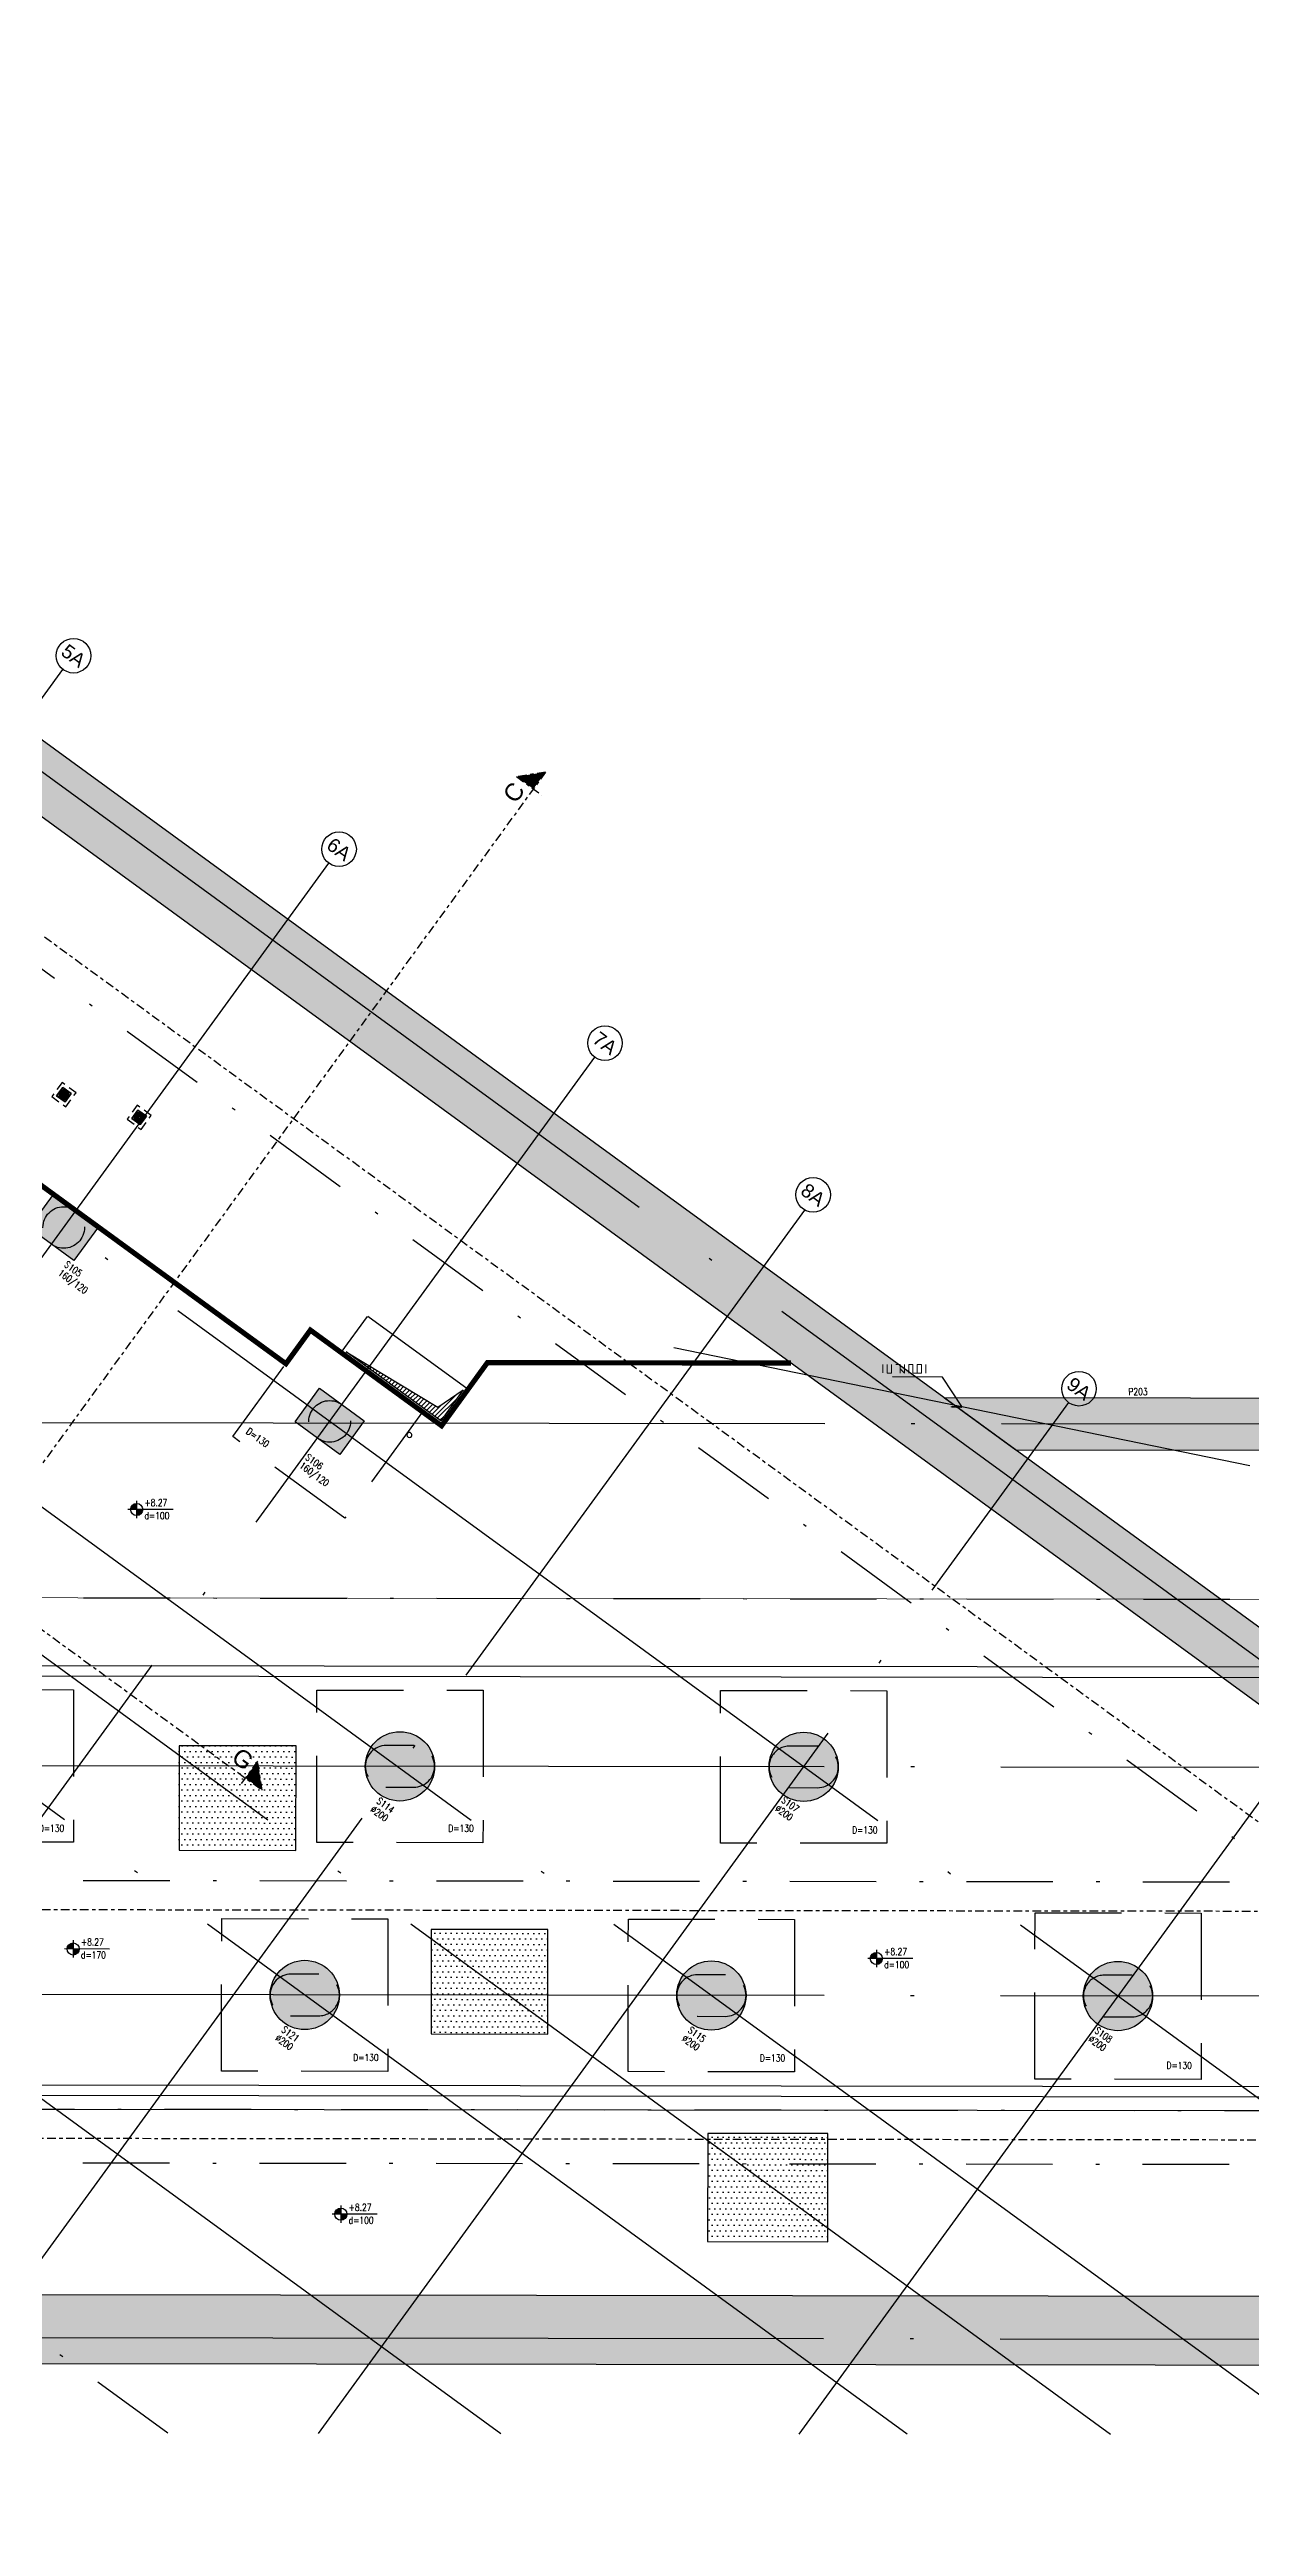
# Model space of a CAD drawing. Header units: millimetres. Extents: x 400382 to 401267, y 4543945 to 4544126.
# Drawn here: x 400741.6 to 400776.3, y 4544003.2 to 4544074.7 of the extents above; entities that cross this region are included whole.
import ezdxf
from ezdxf.enums import TextEntityAlignment as Align

# ---------------------------------------------------------------- set-up
doc = ezdxf.new("R2010")
doc.units = ezdxf.units.MM
for name, pattern in [('AKS', [3, 2.5, -0.25, 0, -0.25]), ('CENTER', [2, 1.25, -0.25, 0.25, -0.25]), ('CIZGI', [0.4, 0.25, -0.15]), ('CONTINU', [0]), ('DASHDOT2', [0.5, 0.25, -0.125, 0, -0.125]), ('HIDDEN', [0.375, 0.25, -0.125])]:
    doc.linetypes.add(name, pattern=pattern)
doc.layers.add('A-DETL', color=90, linetype='Continuous', lineweight=15)
for name, color, linetype in [('aks prota', 2, 'AKS'), ('boşluk prota', 2, 'Continuous'), ('boşluk taraması prota', 252, 'Continuous'), ('caks prota', 4, 'Continuous'), ('kesit tarama prota', 252, 'Continuous'), ('kiriş prota', 6, 'Continuous'), ('kolon prota', 1, 'Continuous'), ('kolon tarama prota', 252, 'Continuous'), ('lkolon prota', 4, 'Continuous'), ('not çizgisi prota', 4, 'Continuous'), ('perde prota', 1, 'Continuous'), ('PRT-AL-TUNEL_EKSENI', 14, 'DASHDOT2'), ('PRT-MI-a_fit_drainage', 10, 'Continuous'), ('skesit prota', 7, 'Continuous'), ('st-s_level (kot)', 6, 'Continuous'), ('st-s_levelmark (kot işareti)', 4, 'Continuous'), ('st_s_su tutucu', 2, 'Continuous'), ('st_s_ölçü', 4, 'Continuous'), ('taks prota', 7, 'Continuous'), ('temel prota', 6, 'Continuous'), ('tkesit prota', 7, 'Continuous'), ('tkolon prota', 6, 'Continuous'), ('tperde prota', 6, 'Continuous')]:
    doc.layers.add(name, color=color, linetype=linetype)
doc.styles.add('Arial', font='Arial.ttf')
doc.styles.add('OLCU', font='romanstw.shx')
doc.styles.add('TAKS', font='Arial Unicode.ttf')
doc.styles.add('tkolon', font='romanstw.shx')
doc.dimstyles.new('1-50', dxfattribs={"dimtxt": 10, "dimasz": 4, "dimexe": 4, "dimexo": 8, "dimgap": 4, "dimtad": 1, "dimdec": 1, "dimrnd": 0.05, "dimzin": 9, "dimdsep": 46, "dimtxsty": 'OLCU', "dimblk1": 'OBLIQUE', "dimblk2": 'OBLIQUE', "dimsah": 1, "dimcen": 2, "dimdle": 4, "dimclrd": 4, "dimclre": 4, "dimclrt": 3, "dimadec": 1, "dimazin": 0, "dimtfac": 1, "dimtdec": 1, "dimtix": 1, "dimtmove": 2, "dimatfit": 3, "dimldrblk": 'OBLIQUE', "dimfxl": 1, "dimtvp": 1, "dimtolj": 1, "dimtzin": 1, "dimarcsym": 0})
pattern_1 = [(359.928447, (399652.9051, 4543599.9079), (0.07957379, 0.158651942), [0, -0.158751193])]

# ---------------------------------------------------------------- blocks, each defined once
blk = doc.blocks.new('PLAN_KOT')
at = {"layer": 'st-s_levelmark (kot işareti)'}
h = blk.add_hatch(color=256, dxfattribs=at)
h.paths.add_polyline_path([(0, 17.5, 0.414214), (-17.5, 0), (0, 0)])
h.paths.add_polyline_path([(17.5, 0), (0, 0), (0, -17.5, 0.414214)])
for p, q in [((105, 0), (-25, 0)), ((0, 25), (0, -25))]:
    blk.add_line(p, q, dxfattribs=at)
blk.add_circle((0, 0), 17.5, dxfattribs=at)
at = {"layer": 'st-s_level (kot)', "color": 6, "style": 'OLCU', "width": 0.8}
for tag, p in [('KOT', (22.7, 9.8)), ('DÖŞEME_KALINLIĞI', (22.7, -27.6))]:
    blk.add_attdef(tag, p, '', height=20, dxfattribs=at)
blk = doc.blocks.new('_Oblique')
at = {"layer": 'st_s_ölçü', "lineweight": -2}
blk.add_line((-0.5, -0.5), (0.5, 0.5), dxfattribs=at)
blk = doc.blocks.new('D')
at = {"layer": 'st_s_su tutucu', "linetype": 'CONTINU', "ltscale": 0.2}
for p, q in [((-39988, 52508), (-39993, 52508)), ((-39993, 52508), (-39993, 52507)), ((-39993, 52507), (-39991, 52506)), ((-39991, 52499), (-39992, 52499)), ((-39992, 52499), (-39992, 52498)), ((-39992, 52498), (-39991, 52498)), ((-39991, 52489), (-39992, 52489)), ((-39992, 52489), (-39992, 52488)), ((-39992, 52488), (-39991, 52488)), ((-39991, 52479), (-39992, 52479)), ((-39992, 52479), (-39992, 52478)), ((-39992, 52478), (-39991, 52478)), ((-39992, 52468), (-39992, 52469)), ((-39992, 52469), (-39991, 52469)), ((-39991, 52468), (-39992, 52468)), ((-39992, 52458), (-39992, 52459)), ((-39992, 52459), (-39991, 52459)), ((-39991, 52458), (-39992, 52458)), ((-39991, 52506), (-39991, 52499)), ((-39991, 52498), (-39991, 52489)), ((-39991, 52488), (-39991, 52479)), ((-39991, 52469), (-39991, 52478)), ((-39991, 52459), (-39991, 52468)), ((-39991, 52450), (-39991, 52458)), ((-39990, 52506), (-39988, 52507)), ((-39990, 52499), (-39990, 52506)), ((-39989, 52499), (-39990, 52499)), ((-39990, 52489), (-39990, 52498)), ((-39990, 52498), (-39989, 52498)), ((-39989, 52489), (-39990, 52489)), ((-39990, 52479), (-39990, 52488)), ((-39990, 52488), (-39989, 52488)), ((-39989, 52479), (-39990, 52479)), ((-39990, 52478), (-39989, 52478)), ((-39990, 52478), (-39990, 52469)), ((-39990, 52469), (-39989, 52469)), ((-39989, 52468), (-39990, 52468)), ((-39990, 52468), (-39990, 52459)), ((-39990, 52459), (-39989, 52459)), ((-39989, 52458), (-39990, 52458)), ((-39990, 52458), (-39990, 52450)), ((-39989, 52498), (-39989, 52499)), ((-39989, 52488), (-39989, 52489)), ((-39989, 52478), (-39989, 52479)), ((-39989, 52469), (-39989, 52468)), ((-39989, 52459), (-39989, 52458)), ((-39988, 52507), (-39988, 52508)), ((-39993, 52449), (-39991, 52450)), ((-39993, 52448), (-39993, 52449)), ((-39988, 52448), (-39993, 52448)), ((-39990, 52450), (-39988, 52449)), ((-39988, 52449), (-39988, 52448))]:
    blk.add_line(p, q, dxfattribs=at)
blk = doc.blocks.new('YER SUZGECI_20x20')
at = {"color": 2}
blk.add_lwpolyline([(-20, 0), (0, 0), (0, 20), (-20, 20)], close=True, dxfattribs=at)
for points in [[(0, 20), (-20, 0)], [(-20, 20), (0, 0)]]:
    blk.add_lwpolyline(points, dxfattribs=at)
blk.add_circle((-10, 10), 7, dxfattribs=at)
blk = doc.blocks.new('+8.27 mekanik')
at = {"layer": 'kolon tarama prota'}
for p, q in [((41570, 172846), (41270, 172846)), ((41270, 172846), (41270, 172546)), ((41270, 172546), (41270, 172846)), ((41270, 172846), (41570, 172846)), ((41270, 172846), (41270, 172846)), ((41270, 172546), (41570, 172546)), ((41570, 172546), (41270, 172546)), ((41270, 172546), (41270, 172546)), ((41300, 172701), (41280, 172701)), ((41280, 172701), (41300, 172701)), ((41280, 172701), (41280, 172701)), ((41280, 172691), (41300, 172691)), ((41300, 172691), (41280, 172691)), ((41280, 172691), (41280, 172691)), ((41300, 172701), (41300, 172701)), ((41300, 172691), (41300, 172691)), ((41345, 172701), (41325, 172701)), ((41325, 172701), (41345, 172701)), ((41325, 172701), (41325, 172701)), ((41325, 172691), (41345, 172691)), ((41345, 172691), (41325, 172691)), ((41325, 172691), (41325, 172691)), ((41345, 172701), (41345, 172701)), ((41345, 172691), (41345, 172691)), ((41390, 172701), (41370, 172701)), ((41370, 172701), (41390, 172701)), ((41370, 172701), (41370, 172701)), ((41370, 172691), (41390, 172691)), ((41390, 172691), (41370, 172691)), ((41370, 172691), (41370, 172691)), ((41390, 172701), (41390, 172701)), ((41390, 172691), (41390, 172691)), ((41415, 172835), (41415, 172815)), ((41415, 172815), (41415, 172835)), ((41415, 172835), (41415, 172835)), ((41415, 172815), (41415, 172815)), ((41415, 172790), (41415, 172770)), ((41415, 172770), (41415, 172790)), ((41415, 172790), (41415, 172790)), ((41415, 172770), (41415, 172770)), ((41415, 172745), (41415, 172725)), ((41415, 172725), (41415, 172745)), ((41415, 172745), (41415, 172745)), ((41415, 172725), (41415, 172725)), ((41415, 172666), (41415, 172646)), ((41415, 172646), (41415, 172666)), ((41415, 172666), (41415, 172666)), ((41415, 172646), (41415, 172646)), ((41415, 172621), (41415, 172601)), ((41415, 172601), (41415, 172621)), ((41415, 172621), (41415, 172621)), ((41415, 172601), (41415, 172601)), ((41415, 172576), (41415, 172556)), ((41415, 172556), (41415, 172576)), ((41415, 172576), (41415, 172576)), ((41415, 172556), (41415, 172556)), ((41425, 172815), (41425, 172835)), ((41425, 172835), (41425, 172815)), ((41425, 172835), (41425, 172835)), ((41425, 172815), (41425, 172815)), ((41425, 172770), (41425, 172790)), ((41425, 172790), (41425, 172770)), ((41425, 172790), (41425, 172790)), ((41425, 172770), (41425, 172770)), ((41425, 172725), (41425, 172745)), ((41425, 172745), (41425, 172725)), ((41425, 172745), (41425, 172745)), ((41425, 172725), (41425, 172725)), ((41425, 172646), (41425, 172666)), ((41425, 172666), (41425, 172646)), ((41425, 172666), (41425, 172666)), ((41425, 172646), (41425, 172646)), ((41425, 172601), (41425, 172621)), ((41425, 172621), (41425, 172601)), ((41425, 172621), (41425, 172621)), ((41425, 172601), (41425, 172601)), ((41425, 172556), (41425, 172576)), ((41425, 172576), (41425, 172556)), ((41425, 172576), (41425, 172576)), ((41425, 172556), (41425, 172556)), ((41470, 172701), (41449, 172701)), ((41449, 172701), (41470, 172701)), ((41449, 172701), (41449, 172701)), ((41449, 172691), (41470, 172691)), ((41470, 172691), (41449, 172691)), ((41449, 172691), (41449, 172691)), ((41470, 172701), (41470, 172701)), ((41470, 172691), (41470, 172691)), ((41515, 172701), (41495, 172701)), ((41495, 172701), (41515, 172701)), ((41495, 172701), (41495, 172701)), ((41495, 172691), (41515, 172691)), ((41515, 172691), (41495, 172691)), ((41495, 172691), (41495, 172691)), ((41515, 172701), (41515, 172701)), ((41515, 172691), (41515, 172691)), ((41560, 172701), (41540, 172701)), ((41540, 172701), (41560, 172701)), ((41540, 172701), (41540, 172701)), ((41540, 172691), (41560, 172691)), ((41560, 172691), (41540, 172691)), ((41540, 172691), (41540, 172691)), ((41560, 172701), (41560, 172701)), ((41560, 172691), (41560, 172691)), ((41570, 172546), (41570, 172846)), ((41570, 172846), (41570, 172546)), ((41570, 172846), (41570, 172846)), ((41570, 172546), (41570, 172546)), ((39432, 172095), (39132, 172095)), ((39132, 172095), (39132, 171795)), ((39132, 171795), (39132, 172095)), ((39132, 172095), (39432, 172095)), ((39132, 172095), (39132, 172095)), ((39132, 171795), (39432, 171795)), ((39432, 171795), (39132, 171795)), ((39132, 171795), (39132, 171795)), ((39162, 171950), (39142, 171950)), ((39142, 171950), (39162, 171950)), ((39142, 171950), (39142, 171950)), ((39142, 171940), (39162, 171940)), ((39162, 171940), (39142, 171940)), ((39142, 171940), (39142, 171940)), ((39162, 171950), (39162, 171950)), ((39162, 171940), (39162, 171940)), ((39208, 171950), (39188, 171950)), ((39188, 171950), (39208, 171950)), ((39188, 171950), (39188, 171950)), ((39188, 171940), (39208, 171940)), ((39208, 171940), (39188, 171940)), ((39188, 171940), (39188, 171940)), ((39208, 171950), (39208, 171950)), ((39208, 171940), (39208, 171940)), ((39253, 171950), (39233, 171950)), ((39233, 171950), (39253, 171950)), ((39233, 171950), (39233, 171950)), ((39233, 171940), (39253, 171940)), ((39253, 171940), (39233, 171940)), ((39233, 171940), (39233, 171940)), ((39253, 171950), (39253, 171950)), ((39253, 171940), (39253, 171940)), ((39277, 172085), (39277, 172065)), ((39277, 172065), (39277, 172085)), ((39277, 172085), (39277, 172085)), ((39277, 172065), (39277, 172065)), ((39277, 172040), (39277, 172020)), ((39277, 172020), (39277, 172040)), ((39277, 172040), (39277, 172040)), ((39277, 172020), (39277, 172020)), ((39277, 171995), (39277, 171975)), ((39277, 171975), (39277, 171995)), ((39277, 171995), (39277, 171995)), ((39277, 171975), (39277, 171975)), ((39277, 171915), (39277, 171895)), ((39277, 171895), (39277, 171915)), ((39277, 171915), (39277, 171915)), ((39277, 171895), (39277, 171895)), ((39277, 171870), (39277, 171850)), ((39277, 171850), (39277, 171870)), ((39277, 171870), (39277, 171870)), ((39277, 171850), (39277, 171850)), ((39277, 171825), (39277, 171805)), ((39277, 171805), (39277, 171825)), ((39277, 171825), (39277, 171825)), ((39277, 171805), (39277, 171805)), ((39287, 172065), (39287, 172085)), ((39287, 172085), (39287, 172065)), ((39287, 172085), (39287, 172085)), ((39287, 172065), (39287, 172065)), ((39287, 172020), (39287, 172040)), ((39287, 172040), (39287, 172020)), ((39287, 172040), (39287, 172040)), ((39287, 172020), (39287, 172020)), ((39287, 171975), (39287, 171995)), ((39287, 171995), (39287, 171975)), ((39287, 171995), (39287, 171995)), ((39287, 171975), (39287, 171975)), ((39287, 171895), (39287, 171915)), ((39287, 171915), (39287, 171895)), ((39287, 171915), (39287, 171915)), ((39287, 171895), (39287, 171895)), ((39287, 171850), (39287, 171870)), ((39287, 171870), (39287, 171850)), ((39287, 171870), (39287, 171870)), ((39287, 171850), (39287, 171850)), ((39287, 171805), (39287, 171825)), ((39287, 171825), (39287, 171805)), ((39287, 171825), (39287, 171825)), ((39287, 171805), (39287, 171805)), ((39332, 171950), (39312, 171950)), ((39312, 171950), (39332, 171950)), ((39312, 171950), (39312, 171950)), ((39312, 171940), (39332, 171940)), ((39332, 171940), (39312, 171940)), ((39312, 171940), (39312, 171940)), ((39332, 171950), (39332, 171950)), ((39332, 171940), (39332, 171940)), ((39377, 171950), (39357, 171950)), ((39357, 171950), (39377, 171950)), ((39357, 171950), (39357, 171950)), ((39357, 171940), (39377, 171940)), ((39377, 171940), (39357, 171940)), ((39357, 171940), (39357, 171940)), ((39377, 171950), (39377, 171950)), ((39377, 171940), (39377, 171940)), ((39422, 171950), (39402, 171950)), ((39402, 171950), (39422, 171950)), ((39402, 171950), (39402, 171950)), ((39402, 171940), (39422, 171940)), ((39422, 171940), (39402, 171940)), ((39402, 171940), (39402, 171940)), ((39422, 171950), (39422, 171950)), ((39422, 171940), (39422, 171940)), ((39432, 171795), (39432, 172095)), ((39432, 172095), (39432, 171795)), ((39432, 172095), (39432, 172095)), ((39432, 171795), (39432, 171795))]:
    blk.add_line(p, q, dxfattribs=at)
for centre, radius, start, end in [((41420, 172696), 140, 92.04671, 177.95329), ((41420, 172696), 140, 92.04671, 177.95329), ((41420, 172696), 140, 182.04671, 267.95329), ((41420, 172696), 140, 182.04671, 267.95329), ((41420, 172696), 120, 92.38802, 177.61198), ((41420, 172696), 120, 92.38802, 177.61198), ((41420, 172696), 120, 182.38802, 267.61198), ((41420, 172696), 120, 182.38802, 267.61198), ((41420, 172696), 100, 90, 270), ((41420, 172696), 100, 90, 270), ((41420, 172696), 95, 93.01696, 176.98304), ((41420, 172696), 95, 93.01696, 176.98304), ((41420, 172696), 95, 183.01696, 266.98304), ((41420, 172696), 95, 183.01696, 266.98304), ((41420, 172696), 90, 90, 270), ((41420, 172696), 90, 90, 270), ((41420, 172696), 75, 93.82255, 176.17745), ((41420, 172696), 75, 93.82255, 176.17745), ((41420, 172696), 75, 183.82255, 266.17745), ((41420, 172696), 75, 183.82255, 266.17745), ((41420, 172696), 50, 90, 270), ((41420, 172696), 50, 90, 270), ((41420, 172696), 50, 95.73917, 174.26083), ((41420, 172696), 50, 95.73917, 174.26083), ((41420, 172696), 50, 185.73917, 264.26083), ((41420, 172696), 50, 185.73917, 264.26083), ((41420, 172696), 30, 99.59407, 170.40593), ((41420, 172696), 30, 99.59407, 170.40593), ((41420, 172696), 30, 189.59407, 260.40593), ((41420, 172696), 30, 189.59407, 260.40593), ((41420, 172696), 100, 270, 90), ((41420, 172696), 100, 270, 90), ((41420, 172696), 90, 270, 90), ((41420, 172696), 90, 270, 90), ((41420, 172696), 50, 270, 90), ((41420, 172696), 50, 270, 90), ((41420, 172696), 140, 2.04671, 87.95329), ((41420, 172696), 140, 2.04671, 87.95329), ((41420, 172696), 120, 2.38802, 87.61198), ((41420, 172696), 120, 2.38802, 87.61198), ((41420, 172696), 95, 3.01696, 86.98304), ((41420, 172696), 95, 3.01696, 86.98304), ((41420, 172696), 75, 3.82255, 86.17745), ((41420, 172696), 75, 3.82255, 86.17745), ((41420, 172696), 50, 5.73917, 84.26083), ((41420, 172696), 50, 5.73917, 84.26083), ((41420, 172696), 30, 9.59407, 80.40593), ((41420, 172696), 30, 9.59407, 80.40593), ((41420, 172696), 50, 275.73917, 354.26083), ((41420, 172696), 30, 279.59407, 350.40593), ((41420, 172696), 95, 273.01696, 356.98304), ((41420, 172696), 75, 273.82255, 356.17745), ((41420, 172696), 140, 272.04671, 357.95329), ((41420, 172696), 120, 272.38802, 357.61198), ((41420, 172696), 30, 279.59407, 350.40593), ((41420, 172696), 50, 275.73917, 354.26083), ((41420, 172696), 75, 273.82255, 356.17745), ((41420, 172696), 95, 273.01696, 356.98304), ((41420, 172696), 120, 272.38802, 357.61198), ((41420, 172696), 140, 272.04671, 357.95329), ((39282, 171945), 140, 92.04671, 177.95329), ((39282, 171945), 140, 92.04671, 177.95329), ((39282, 171945), 140, 182.04671, 267.95329), ((39282, 171945), 140, 182.04671, 267.95329), ((39282, 171945), 120, 92.38802, 177.61198), ((39282, 171945), 120, 92.38802, 177.61198), ((39282, 171945), 120, 182.38802, 267.61198), ((39282, 171945), 120, 182.38802, 267.61198), ((39282, 171945), 100, 90, 270), ((39282, 171945), 100, 90, 270), ((39282, 171945), 95, 93.01696, 176.98304), ((39282, 171945), 95, 93.01696, 176.98304), ((39282, 171945), 95, 183.01696, 266.98304), ((39282, 171945), 95, 183.01696, 266.98304), ((39282, 171945), 90, 90, 270), ((39282, 171945), 90, 90, 270), ((39282, 171945), 75, 93.82255, 176.17745), ((39282, 171945), 75, 93.82255, 176.17745), ((39282, 171945), 75, 183.82255, 266.17745), ((39282, 171945), 75, 183.82255, 266.17745), ((39282, 171945), 50, 90, 270), ((39282, 171945), 50, 90, 270), ((39282, 171945), 50, 95.73917, 174.26083), ((39282, 171945), 50, 95.73917, 174.26083), ((39282, 171945), 50, 185.73917, 264.26083), ((39282, 171945), 50, 185.73917, 264.26083), ((39282, 171945), 30, 99.59407, 170.40593), ((39282, 171945), 30, 99.59407, 170.40593), ((39282, 171945), 30, 189.59407, 260.40593), ((39282, 171945), 30, 189.59407, 260.40593), ((39282, 171945), 100, 270, 90), ((39282, 171945), 100, 270, 90), ((39282, 171945), 90, 270, 90), ((39282, 171945), 90, 270, 90), ((39282, 171945), 50, 270, 90), ((39282, 171945), 50, 270, 90), ((39282, 171945), 140, 2.04671, 87.95329), ((39282, 171945), 140, 2.04671, 87.95329), ((39282, 171945), 120, 2.38802, 87.61198), ((39282, 171945), 120, 2.38802, 87.61198), ((39282, 171945), 95, 3.01696, 86.98304), ((39282, 171945), 95, 3.01696, 86.98304), ((39282, 171945), 75, 3.82255, 86.17745), ((39282, 171945), 75, 3.82255, 86.17745), ((39282, 171945), 50, 5.73917, 84.26083), ((39282, 171945), 50, 5.73917, 84.26083), ((39282, 171945), 30, 9.59407, 80.40593), ((39282, 171945), 30, 9.59407, 80.40593), ((39282, 171945), 50, 275.73917, 354.26083), ((39282, 171945), 30, 279.59407, 350.40593), ((39282, 171945), 95, 273.01696, 356.98304), ((39282, 171945), 75, 273.82255, 356.17745), ((39282, 171945), 140, 272.04671, 357.95329), ((39282, 171945), 120, 272.38802, 357.61198), ((39282, 171945), 30, 279.59407, 350.40593), ((39282, 171945), 50, 275.73917, 354.26083), ((39282, 171945), 75, 273.82255, 356.17745), ((39282, 171945), 95, 273.01696, 356.98304), ((39282, 171945), 120, 272.38802, 357.61198), ((39282, 171945), 140, 272.04671, 357.95329), ((53127, 169883), 72, 0, 180), ((53127, 169883), 72, 180, 0)]:
    blk.add_arc(centre, radius, start, end, dxfattribs=at)

msp = doc.modelspace()

# ---------------------------------------------------------------- hatches: boundary and pattern name
at = {"layer": 'boşluk taraması prota', "ltscale": 2}
h = msp.add_hatch(dxfattribs=at)
h.set_pattern_fill('ANSI31', color=256, scale=0.03, angle=-0.07155, style=0)
h.set_pattern_definition([(44.928447, (400082.47343, 4543587.60552), (-0.067268262, 0.067436487), [])])
h.paths.add_polyline_path([(400752.79, 4544035.511), (400753.523, 4544036.011), (400752.877, 4544035.12), (400750.142, 4544037.112)])
at = {"layer": 'kesit tarama prota'}
h = msp.add_hatch(color=256, dxfattribs=at)
h.dxf.hatch_style = 1
h.paths.add_polyline_path([(400755.066, 4544053.705), (400755.905, 4544053.837), (400755.551, 4544053.352)])
h = msp.add_hatch(color=256, dxfattribs=at)
h.dxf.hatch_style = 1
h.paths.add_polyline_path([(400747.589, 4544025.303), (400747.721, 4544024.465), (400747.236, 4544024.818)])
at = {"layer": 'kolon tarama prota'}
h = msp.add_hatch(color=256, dxfattribs=at)
h.dxf.hatch_style = 1
h.paths.add_polyline_path([(400803.726, 4544009.337), (400715.935, 4544073.289), (400690.793, 4544038.775), (400692.005, 4544037.892), (400705.84, 4544027.816), (400705.83, 4544017.509), (400720.005, 4544017.492), (400733.143, 4544007.925), (400805.789, 4544007.834)])
h.paths.add_polyline_path([(400733.455, 4544009.925), (400720.73, 4544019.191), (400707.529, 4544019.207), (400707.541, 4544028.804), (400693.469, 4544039.052), (400716.491, 4544070.657), (400799.976, 4544009.842)], flags=16)
h.paths.add_polyline_path([(400750.001, 4544017.954), (400750.002, 4544019.204), (400747.902, 4544019.207), (400747.901, 4544017.957), (400746.431, 4544017.959), (400746.441, 4544025.759), (400750.65, 4544025.753), (400750.648, 4544024.503), (400752.748, 4544024.501), (400752.749, 4544025.751), (400762.305, 4544025.739), (400762.304, 4544024.489), (400764.04, 4544024.487), (400764.031, 4544017.937), (400761.74, 4544017.94), (400761.741, 4544019.19), (400759.641, 4544019.192), (400759.64, 4544017.942)], flags=0)
h.paths.add_polyline_path([(400750.301, 4544018.254), (400750.303, 4544019.504), (400747.603, 4544019.507), (400747.601, 4544018.257), (400746.732, 4544018.258), (400746.741, 4544025.458), (400750.349, 4544025.454), (400750.348, 4544024.204), (400753.048, 4544024.2), (400753.05, 4544025.45), (400762.006, 4544025.439), (400762.004, 4544024.189), (400763.739, 4544024.187), (400763.732, 4544018.237), (400762.04, 4544018.239), (400762.042, 4544019.489), (400759.342, 4544019.493), (400759.34, 4544018.243)], flags=0)
h.paths.add_polyline_path([(400728.481, 4544057.222), (400728.238, 4544057.398), (400729.416, 4544059.015), (400729.658, 4544058.838)], flags=0)
h = msp.add_hatch(color=256, dxfattribs=at)
h.dxf.hatch_style = 1
h.paths.add_polyline_path([(400741.698, 4544041.655), (400742.991, 4544040.713), (400742.285, 4544039.743), (400740.992, 4544040.685)])
h = msp.add_hatch(color=256, dxfattribs=at)
h.dxf.hatch_style = 1
h.paths.add_polyline_path([(400749.377, 4544036.061), (400750.67, 4544035.119), (400749.964, 4544034.149), (400748.67, 4544035.091)])
h = msp.add_hatch(color=256, dxfattribs=at)
h.dxf.hatch_style = 1
h.paths.add_polyline_path([(400769.485, 4544034.28), (400815.917, 4544034.222), (400815.886, 4544009.322), (400803.726, 4544009.337), (400805.789, 4544007.834), (400817.084, 4544007.82), (400817.088, 4544010.37), (400817.488, 4544010.37), (400817.488, 4544010.77), (400817.088, 4544010.77), (400817.095, 4544016.47), (400817.495, 4544016.47), (400817.496, 4544016.87), (400817.096, 4544016.87), (400817.108, 4544026.67), (400817.508, 4544026.67), (400817.509, 4544027.07), (400817.109, 4544027.071), (400817.116, 4544032.771), (400817.516, 4544032.77), (400817.516, 4544033.17), (400817.116, 4544033.171), (400817.119, 4544035.721), (400767.423, 4544035.783)])
h = msp.add_hatch(color=256, dxfattribs=at)
h.dxf.hatch_style = 1
edge = h.paths.add_edge_path()
edge.add_arc((400751.699, 4544025.152), 1, -0.07155, 359.92845)
h = msp.add_hatch(color=256, dxfattribs=at)
h.dxf.hatch_style = 1
edge = h.paths.add_edge_path()
edge.add_arc((400763.355, 4544025.138), 1, -0.07155, 359.92845)
h = msp.add_hatch(dxfattribs=at)
h.set_pattern_fill('DOTS', color=2, scale=0.100001, angle=-0.07155)
h.set_pattern_definition(pattern_1)
h.paths.add_polyline_path([(400748.699, 4544025.743), (400745.328, 4544025.747), (400745.324, 4544022.731), (400748.695, 4544022.727)])
h = msp.add_hatch(dxfattribs=at)
h.set_pattern_fill('DOTS', color=2, scale=0.100001, angle=-0.07155)
h.set_pattern_definition(pattern_1)
h.paths.add_polyline_path([(400755.973, 4544020.444), (400752.603, 4544020.448), (400752.599, 4544017.432), (400755.969, 4544017.427)])
h = msp.add_hatch(color=256, dxfattribs=at)
h.dxf.hatch_style = 1
edge = h.paths.add_edge_path()
edge.add_arc((400748.951, 4544018.556), 1, -0.07155, 359.92845)
h = msp.add_hatch(color=256, dxfattribs=at)
h.dxf.hatch_style = 1
edge = h.paths.add_edge_path()
edge.add_arc((400760.69, 4544018.541), 1, -0.07155, 359.92845)
h = msp.add_hatch(color=256, dxfattribs=at)
h.dxf.hatch_style = 1
edge = h.paths.add_edge_path()
edge.add_arc((400772.429, 4544018.526), 1, -0.07155, 359.92845)
h = msp.add_hatch(dxfattribs=at)
h.set_pattern_fill('DOTS', color=2, scale=0.100001, angle=-0.07155)
h.set_pattern_definition(pattern_1)
h.paths.add_polyline_path([(400764.056, 4544014.556), (400760.585, 4544014.56), (400760.582, 4544011.444), (400764.052, 4544011.439)])

# ---------------------------------------------------------------- linework, layer by layer
at = {"layer": 'A-DETL', "color": 1, "lineweight": 5}
msp.add_lwpolyline([(400664.532, 4544030.111), (400820.256, 4544029.917)], dxfattribs=at)
at = {"layer": 'aks prota', "ltscale": 10}
for p, q in [((400807.263, 4544005.833), (400712.748, 4544074.683)), ((400789.825, 4544005.854), (400706.713, 4544066.398)), ((400778.086, 4544005.869), (400702.65, 4544060.82)), ((400772.216, 4544005.876), (400700.619, 4544058.032)), ((400714.47, 4544019.053), (400741.967, 4544056.8)), ((400766.347, 4544005.884), (400698.587, 4544055.243)), ((400722.148, 4544013.46), (400749.645, 4544051.207)), ((400754.608, 4544005.898), (400694.525, 4544049.666)), ((400729.828, 4544007.866), (400757.325, 4544045.613)), ((400735.89, 4544003.45), (400763.387, 4544041.197)), ((400749.345, 4544005.905), (400771.009, 4544035.645)), ((400824.162, 4544034.962), (400660.968, 4544035.166)), ((400763.226, 4544005.888), (400780.086, 4544029.032)), ((400824.15, 4544025.062), (400660.956, 4544025.265)), ((400824.142, 4544018.462), (400660.948, 4544018.665)), ((400824.129, 4544008.562), (400660.935, 4544008.765))]:
    msp.add_line(p, q, dxfattribs=at)
at = {"layer": 'boşluk prota', "ltscale": 0.05}
msp.add_lwpolyline([(400752.79, 4544035.511), (400753.523, 4544036.011), (400752.877, 4544035.12), (400750.142, 4544037.112)], close=True, dxfattribs=at)
at = {"layer": 'caks prota', "ltscale": 0.05}
for centre in [(400742.275, 4544057.195), (400749.94, 4544051.611), (400757.619, 4544046.017), (400763.626, 4544041.642), (400771.304, 4544036.048)]:
    msp.add_circle(centre, 0.5, dxfattribs=at)
at = {"layer": 'kiriş prota'}
msp.add_line((400665.993, 4544015.359), (400817.494, 4544015.17), dxfattribs=at)
for points in [[(400735.151, 4544046.424), (400741.698, 4544041.655)], [(400750.769, 4544038.142), (400753.665, 4544036.032), (400752.899, 4544034.98), (400750.003, 4544037.09), (400750.763, 4544038.134)]]:
    msp.add_lwpolyline(points, dxfattribs=at)
at = {"layer": 'kolon prota', "color": 1}
for points in [[(400741.698, 4544041.655), (400742.991, 4544040.713), (400742.285, 4544039.743), (400740.992, 4544040.685)], [(400749.377, 4544036.061), (400750.67, 4544035.119), (400749.964, 4544034.149), (400748.67, 4544035.091)]]:
    msp.add_lwpolyline(points, close=True, dxfattribs=at)
at = {"layer": 'kolon prota', "color": 5, "linetype": 'HIDDEN', "ltscale": 5}
for points in [[(400751.3, 4544025.753, 1), (400751.298, 4544024.553), (400752.098, 4544024.552, 1), (400752.1, 4544025.752)], [(400762.956, 4544025.738, 1), (400762.954, 4544024.538), (400763.754, 4544024.537, 1), (400763.756, 4544025.737)], [(400748.552, 4544019.156, 1), (400748.55, 4544017.956), (400749.35, 4544017.955, 1), (400749.352, 4544019.155)], [(400760.291, 4544019.141, 1), (400760.29, 4544017.941), (400761.09, 4544017.94, 1), (400761.091, 4544019.14)], [(400772.034, 4544019.127, 1), (400772.032, 4544017.927), (400772.832, 4544017.926, 1), (400772.834, 4544019.126)]]:
    msp.add_lwpolyline(points, format="xyb", close=True, dxfattribs=at)
for centre in [(400741.991, 4544040.699), (400749.67, 4544035.105)]:
    msp.add_circle(centre, 0.6, dxfattribs=at)
at = {"layer": 'kolon prota', "color": 1}
for centre in [(400751.699, 4544025.152), (400763.355, 4544025.138), (400748.951, 4544018.556), (400760.69, 4544018.541), (400772.429, 4544018.526)]:
    msp.add_circle(centre, 1, dxfattribs=at)
at = {"layer": 'perde prota'}
for points in [[(400705.83, 4544017.509), (400705.84, 4544027.816), (400690.793, 4544038.775), (400715.935, 4544073.289), (400805.789, 4544007.834), (400733.143, 4544007.925), (400720.005, 4544017.492), (400705.83, 4544017.509)], [(400720.73, 4544019.191), (400733.455, 4544009.925), (400799.976, 4544009.842), (400716.491, 4544070.657), (400693.469, 4544039.052), (400707.541, 4544028.804), (400707.529, 4544019.207), (400720.73, 4544019.191)]]:
    msp.add_lwpolyline(points, dxfattribs=at)
msp.add_lwpolyline([(400769.485, 4544034.28), (400815.917, 4544034.222), (400815.886, 4544009.322), (400803.726, 4544009.337), (400805.789, 4544007.834), (400817.084, 4544007.82), (400817.088, 4544010.37), (400817.488, 4544010.37), (400817.488, 4544010.77), (400817.088, 4544010.77), (400817.095, 4544016.47), (400817.495, 4544016.47), (400817.496, 4544016.87), (400817.096, 4544016.87), (400817.108, 4544026.67), (400817.508, 4544026.67), (400817.509, 4544027.07), (400817.109, 4544027.071), (400817.116, 4544032.771), (400817.516, 4544032.77), (400817.516, 4544033.17), (400817.116, 4544033.171), (400817.119, 4544035.721), (400767.423, 4544035.783)], close=True, dxfattribs=at)
at = {"layer": 'PRT-AL-TUNEL_EKSENI', "ltscale": 10}
for p, q in [((400799.437, 4544005.842), (400710.039, 4544070.964)), ((400744.995, 4544005.91), (400691.198, 4544045.099)), ((400660.962, 4544030.116), (400824.156, 4544029.912)), ((400660.952, 4544021.965), (400824.146, 4544021.762)), ((400658.204, 4544015.369), (400821.398, 4544015.165)), ((400660.942, 4544013.815), (400824.136, 4544013.612))]:
    msp.add_line(p, q, dxfattribs=at)
at = {"layer": 'PRT-MI-a_fit_drainage', "color": 2, "linetype": 'CIZGI'}
for points in [[(400742.347, 4544044.584), (400741.943, 4544044.878), (400741.649, 4544044.474), (400742.053, 4544044.18)], [(400744.517, 4544043.933), (400744.113, 4544044.227), (400743.819, 4544043.823), (400744.223, 4544043.529)]]:
    msp.add_lwpolyline(points, close=True, dxfattribs=at)
at = {"layer": 'skesit prota', "linetype": 'CENTER', "ltscale": 0.2}
for p, q in [((400755.905, 4544053.837), (400755.066, 4544053.705)), ((400755.066, 4544053.705), (400755.794, 4544053.175)), ((400747.589, 4544025.303), (400747.059, 4544024.576)), ((400747.721, 4544024.465), (400747.589, 4544025.303))]:
    msp.add_line(p, q, dxfattribs=at)
for points in [[(400708.982, 4544072.724), (400804.924, 4544002.835)], [(400699.445, 4544059.632), (400747.721, 4544024.465)], [(400699.445, 4544059.632), (400747.721, 4544024.465)], [(400755.905, 4544053.837), (400717.418, 4544001.003)], [(400657.759, 4544021.126), (400820.326, 4544020.923)], [(400722.262, 4544014.448), (400801.228, 4544014.35)]]:
    msp.add_lwpolyline(points, dxfattribs=at)
at = {"layer": 'st_s_ölçü', "color": 3, "linetype": 'CIZGI', "lineweight": 30, "ltscale": 50, "const_width": 0.15}
msp.add_lwpolyline([(400762.985, 4544036.788), (400754.224, 4544036.799), (400752.901, 4544034.979), (400750.002, 4544037.09), (400750.003, 4544037.09), (400749.113, 4544037.738), (400748.407, 4544036.768), (400737.107, 4544044.999), (400733.044, 4544039.422), (400731.088, 4544040.847), (400730.382, 4544039.877), (400733.903, 4544037.312), (400730.547, 4544032.705), (400722.501, 4544038.566), (400725.857, 4544043.173), (400721.732, 4544046.176), (400714.314, 4544035.993), (400699.24, 4544046.974)], dxfattribs=at)
at = {"layer": 'st_s_ölçü', "color": 6, "lineweight": 0}
for points in [[(400765.644, 4544036.748), (400765.644, 4544036.624), (400765.644, 4544036.501)], [(400765.768, 4544036.748), (400765.768, 4544036.624), (400765.768, 4544036.5), (400765.892, 4544036.5), (400765.892, 4544036.624), (400765.892, 4544036.748)], [(400766.016, 4544036.748), (400766.14, 4544036.747)], [(400766.14, 4544036.747), (400766.139, 4544036.5)], [(400766.14, 4544036.747), (400766.139, 4544036.624), (400766.263, 4544036.5), (400766.263, 4544036.623), (400766.263, 4544036.747)], [(400766.387, 4544036.747), (400766.387, 4544036.5)], [(400766.387, 4544036.747), (400766.511, 4544036.747)], [(400766.511, 4544036.747), (400766.511, 4544036.623), (400766.511, 4544036.499), (400766.634, 4544036.499), (400766.634, 4544036.623), (400766.635, 4544036.747)]]:
    msp.add_lwpolyline(points, dxfattribs=at)
for points in [[(400766.758, 4544036.623), (400766.758, 4544036.747), (400766.635, 4544036.747), (400766.634, 4544036.623), (400766.634, 4544036.499), (400766.758, 4544036.499), (400766.758, 4544036.623)], [(400766.882, 4544036.746), (400766.882, 4544036.623), (400766.882, 4544036.499), (400766.882, 4544036.623), (400766.882, 4544036.746)]]:
    msp.add_lwpolyline(points, close=True, dxfattribs=at)
at = {"layer": 'temel prota', "color": 5}
for p, q in [((400666.008, 4544027.859), (400817.409, 4544027.67)), ((400666.009, 4544028.159), (400817.41, 4544027.97)), ((400665.993, 4544015.759), (400817.494, 4544015.57)), ((400665.994, 4544016.059), (400817.495, 4544015.87))]:
    msp.add_line(p, q, dxfattribs=at)
at = {"layer": 'temel prota', "linetype": 'HIDDEN', "ltscale": 10}
for points in [[(400749.113, 4544037.738), (400752.347, 4544035.382), (400750.109, 4544032.311), (400746.876, 4544034.666)], [(400737.478, 4544027.37), (400742.278, 4544027.364), (400742.273, 4544022.964), (400737.472, 4544022.97)], [(400749.302, 4544027.355), (400754.102, 4544027.349), (400754.096, 4544022.949), (400749.296, 4544022.955)], [(400760.957, 4544027.341), (400765.757, 4544027.335), (400765.752, 4544022.935), (400760.952, 4544022.941)], [(400746.554, 4544020.759), (400751.354, 4544020.753), (400751.348, 4544016.353), (400746.548, 4544016.359)], [(400758.293, 4544020.744), (400763.093, 4544020.738), (400763.088, 4544016.338), (400758.287, 4544016.344)], [(400770.035, 4544020.927), (400774.835, 4544020.921), (400774.829, 4544016.122), (400770.029, 4544016.128)]]:
    msp.add_lwpolyline(points, close=True, dxfattribs=at)
at = {"layer": 'temel prota'}
for points in [[(400745.328, 4544025.747), (400745.324, 4544022.731), (400748.695, 4544022.727), (400748.699, 4544025.743)], [(400752.603, 4544020.448), (400752.599, 4544017.432), (400755.969, 4544017.427), (400755.973, 4544020.444)], [(400760.585, 4544014.56), (400760.582, 4544011.444), (400764.052, 4544011.439), (400764.056, 4544014.556)]]:
    msp.add_lwpolyline(points, close=True, dxfattribs=at)

# ---------------------------------------------------------------- block references
at = {"layer": 'kolon tarama prota', "xscale": 0.001000007514198309, "yscale": 0.001000007514198309, "zscale": 0.001000007514198309, "rotation": 323.9284467263693}
msp.add_blockref('+8.27 mekanik', (400609.005, 4543928.678), dxfattribs=at)
at = {"layer": 'PRT-MI-a_fit_drainage', "color": 2, "xscale": 0.01000007514198309, "yscale": 0.01000007514198309, "zscale": 0.01000007514198309, "rotation": 143.928446726373}
for p in [(400741.963, 4544044.651), (400744.133, 4544043.999)]:
    msp.add_blockref('YER SUZGECI_20x20', p, dxfattribs=at)
at = {"layer": 'st-s_level (kot)', "linetype": 'CONTINU', "ltscale": 0.1, "xscale": 0.01000007514198309, "yscale": 0.01000007514198309, "zscale": 0.01000007514198309, "rotation": 359.9284467263661}
for p, values in [((400744.097, 4544032.563), {'KOT': '+8.27', 'DÖŞEME_KALINLIĞI': 'd=100'}), ((400742.262, 4544019.884), {'KOT': '+8.27', 'DÖŞEME_KALINLIĞI': 'd=170'}), ((400765.454, 4544019.609), {'KOT': '+8.27', 'DÖŞEME_KALINLIĞI': 'd=100'}), ((400749.992, 4544012.234), {'KOT': '+8.27', 'DÖŞEME_KALINLIĞI': 'd=100'})]:
    msp.add_blockref('PLAN_KOT', p, dxfattribs=at).add_auto_attribs(values)
at = {"layer": 'st_s_ölçü', "xscale": 0.005000037570991544, "yscale": 0.005000037570991544, "zscale": 0.005000037570991544, "rotation": 269.9284467263661}
msp.add_blockref('D', (400505.127, 4543835.899), dxfattribs=at)

# ---------------------------------------------------------------- texts
at = {"layer": 'lkolon prota', "style": 'tkolon', "width": 0.8}
for s, p in [('160/120', (400741.81, 4544039.345)), ('160/120', (400748.775, 4544033.788)), ('%%C200', (400750.827, 4544023.869)), ('%%C200', (400762.511, 4544023.894)), ('%%C200', (400748.079, 4544017.272)), ('%%C200', (400759.818, 4544017.258)), ('%%C200', (400771.557, 4544017.243))]:
    msp.add_text(s, height=0.2, rotation=323.92845, dxfattribs=at).set_placement(p)
at = {"layer": 'st-s_level (kot)', "color": 6, "style": 'OLCU', "width": 0.8}
for p, rotation in [((400747.238, 4544034.772), 323.92845), ((400741.274, 4544023.264), 359.92845), ((400753.097, 4544023.262), 359.92845), ((400764.753, 4544023.216), 359.92845), ((400750.35, 4544016.653), 359.92845), ((400762.089, 4544016.638), 359.92845), ((400773.83, 4544016.423), 359.92845)]:
    msp.add_attdef('D=130', p, '', height=0.2, rotation=rotation, dxfattribs=at)
at = {"layer": 'taks prota', "style": 'TAKS'}
for s, p in [('5A', (400742.275, 4544057.195)), ('6A', (400749.94, 4544051.611)), ('7A', (400757.619, 4544046.017)), ('8A', (400763.626, 4544041.642)), ('9A', (400771.304, 4544036.048))]:
    msp.add_text(s, height=0.4, rotation=323.43361, dxfattribs=at).set_placement(p, align=Align.MIDDLE_CENTER)
at = {"layer": 'tkesit prota', "style": 'Arial'}
for s, rotation, p in [('C', 53.92845, (400755.038, 4544052.902)), ('G', 323.92845, (400746.797, 4544025.323))]:
    msp.add_text(s, height=0.5, rotation=rotation, dxfattribs=at).set_placement(p)
at = {"layer": 'tkolon prota', "style": 'tkolon', "width": 0.8}
for s, p in [('S105', (400741.987, 4544039.587)), ('S106', (400748.945, 4544034.024)), ('S114', (400751.003, 4544024.111)), ('S107', (400762.687, 4544024.137)), ('S121', (400748.255, 4544017.515)), ('S115', (400759.994, 4544017.5)), ('S108', (400771.733, 4544017.485))]:
    msp.add_text(s, height=0.2, rotation=323.92845, dxfattribs=at).set_placement(p)
at = {"layer": 'tperde prota', "style": 'tkolon', "width": 0.8}
msp.add_text('P203', height=0.2, rotation=0.39774, dxfattribs=at).set_placement((400772.73, 4544035.958), align=Align.MIDDLE_LEFT)

# ---------------------------------------------------------------- leaders
at = {"layer": 'not çizgisi prota'}
msp.add_leader([(400767.922, 4544035.532), (400767.359, 4544036.385), (400765.921, 4544036.387)], dimstyle='1-50', override={"dimasz": 12, "dimgap": 4, "dimtad": 0}, dxfattribs=at)

doc.saveas('drawing.dxf')
